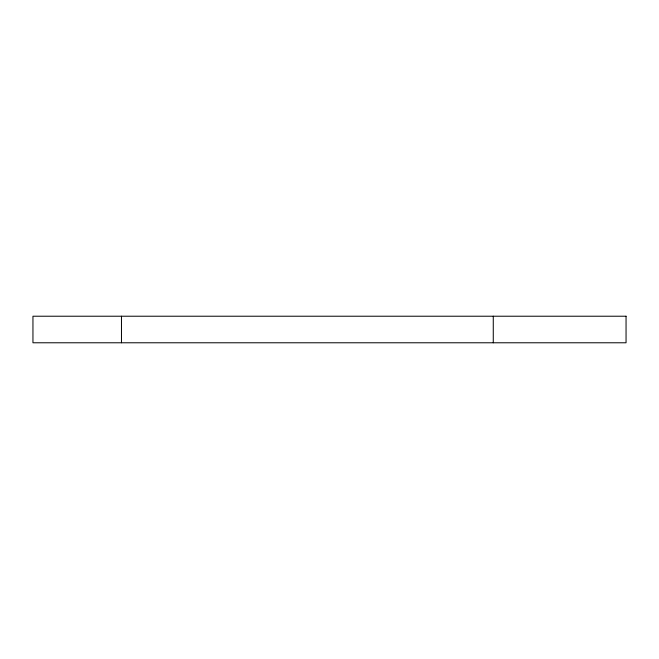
<?xml version="1.0" encoding="UTF-8"?>
<svg xmlns="http://www.w3.org/2000/svg" width="659" height="659" viewBox="0 0 659 659"><rect width="100%" height="100%" fill="white"/><g stroke="black" fill="none" stroke-linecap="round" stroke-linejoin="round"><path stroke-width="0.99" d="M493.27 316.221L493.27 342.779M121.47 316.221L121.47 342.779M626.05 316.221L32.95 316.221L32.95 342.779L626.05 342.779L626.05 316.221"/></g></svg>
